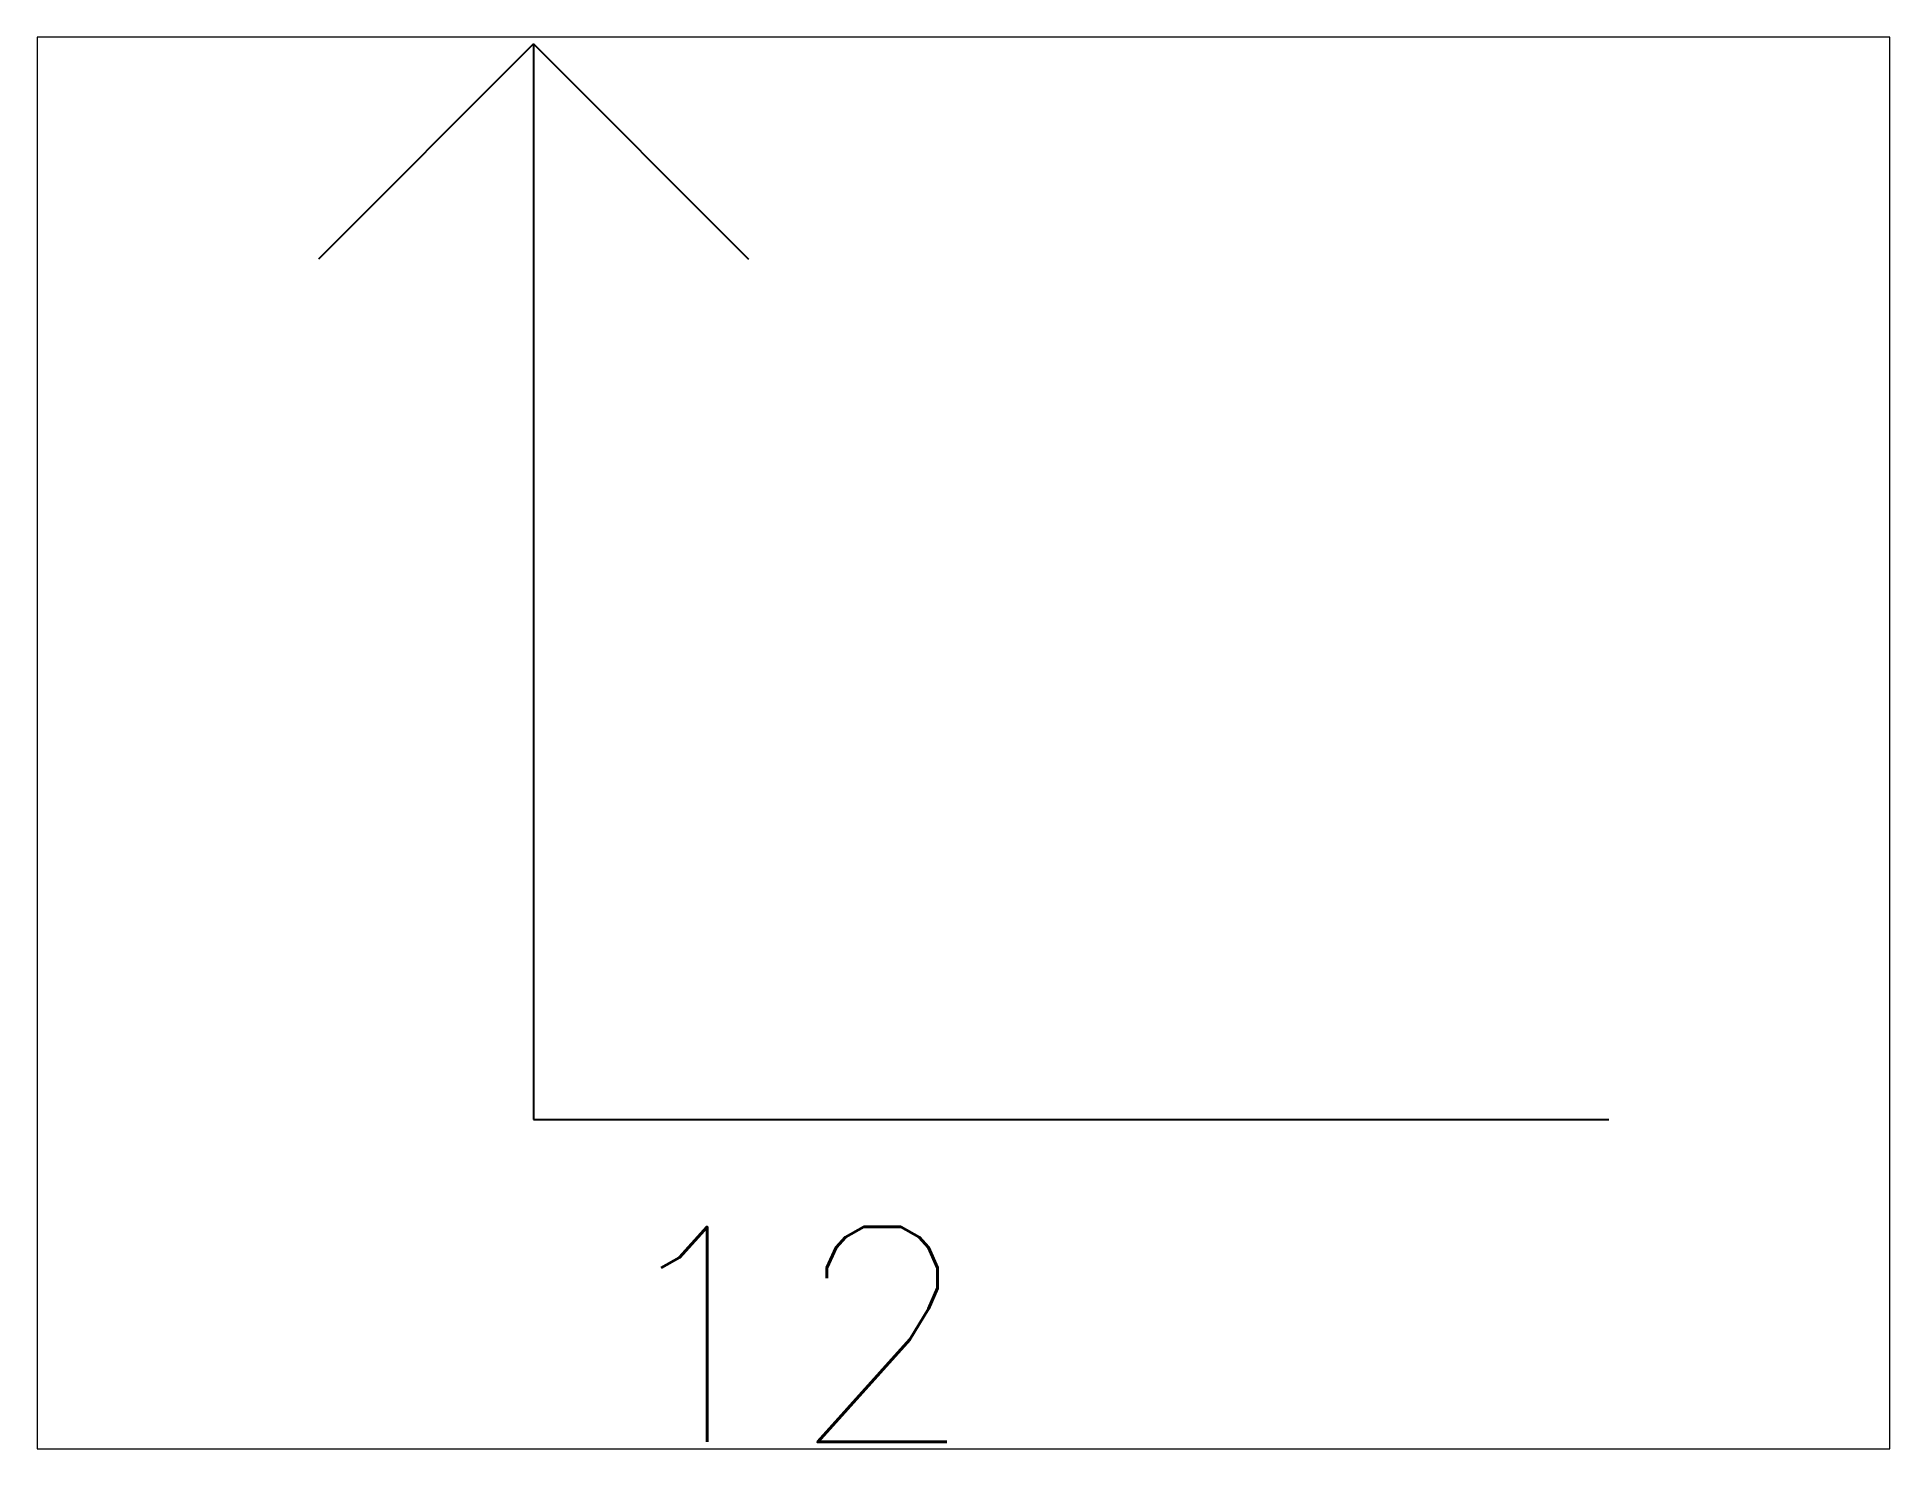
# Paper-space layout 'Layout1' of a CAD drawing. Header units: millimetres. Extents: x 1.05 to 9.45, y 0.8 to 7.2.
# The model-space entities are those that its viewports show. They can reach past a viewport. Long polylines and large blocks are cut down to what shows.
import ezdxf
from ezdxf.enums import TextEntityAlignment as Align

# ---------------------------------------------------------------- set-up
doc = ezdxf.new("R2010")
doc.units = ezdxf.units.MM
doc.header["$MEASUREMENT"] = 0
doc.styles.add('ROMANS', font='romans.shx')

# ---------------------------------------------------------------- blocks, each defined once
blk = doc.blocks.new('_V_HOJD')
for q in [(-3, 3), (3, 3)]:
    blk.add_line((0, 0), q)
blk = doc.blocks.new('ELEV_ARROW_A2')
for p, q in [((0, 0), (0, -5)), ((0, -5), (5, -5))]:
    blk.add_line(p, q)
at = {"xscale": -0.3333333333333334, "yscale": 0.3333333333333334, "zscale": 0.3333333333333334, "rotation": 180}
blk.add_blockref('_V_HOJD', (0, 0), dxfattribs=at)
at = {"style": 'ROMANS'}
blk.add_attdef('NUMBER', text='', height=1, dxfattribs=at).set_placement((1.1936, -6.5), align=Align.CENTER)

msp = doc.modelspace()

# ---------------------------------------------------------------- block references
msp.add_blockref('ELEV_ARROW_A2', (0, 0)).add_auto_attribs({'NUMBER': '12'})

psp = doc.layouts.get("Layout1")

# ---------------------------------------------------------------- viewports
at = {"layer": '0'}
psp.add_viewport(center=(5.25, 4), size=(8.4, 6.4), view_center_point=(1.9999, -3.2502), view_height=6.564556, dxfattribs=at)

doc.saveas('drawing.dxf')
